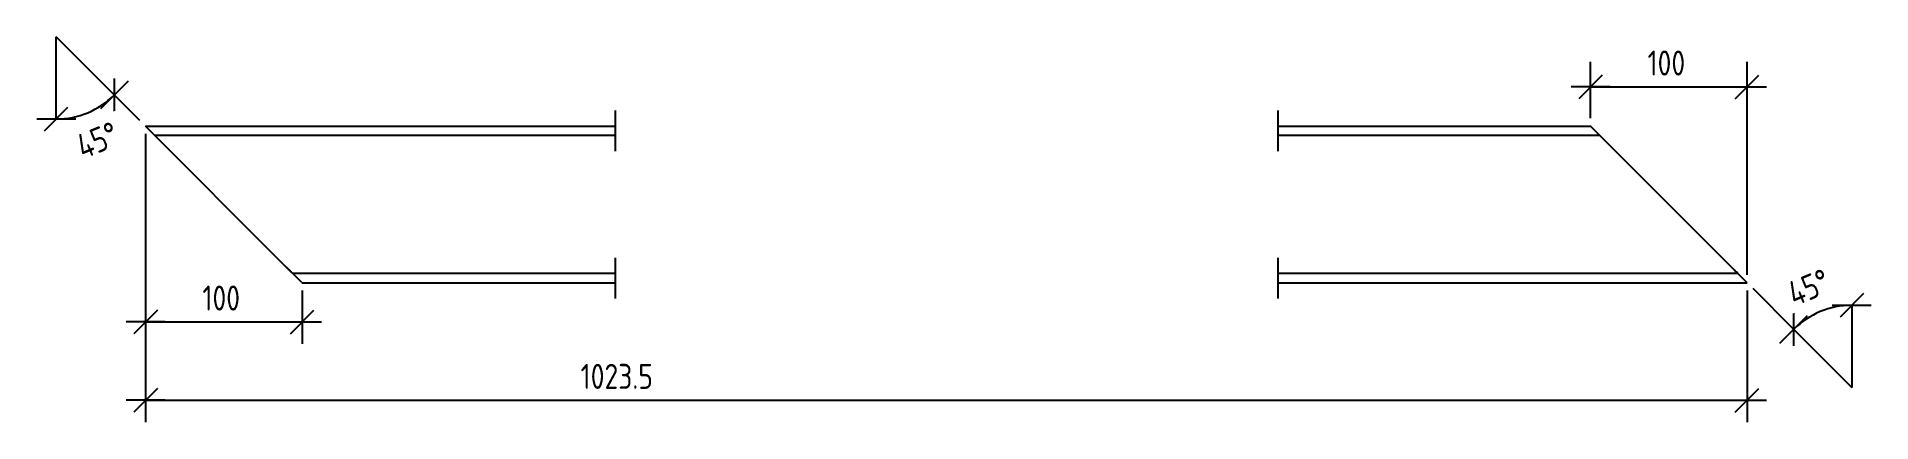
# Model space of a CAD drawing. Header units: millimetres. Extents: x 15 to 1187, y 15 to 261.
import ezdxf

# ---------------------------------------------------------------- set-up
doc = ezdxf.new("R2010")
doc.units = ezdxf.units.MM
doc.layers.add('1', color=7, linetype='Continuous')
doc.layers.add('19', color=7, linetype='Continuous')
doc.styles.add('GOST type A', font='', dxfattribs={"height": 0.2})
doc.styles.get('GOST type A').set_extended_font_data('GOST type A')

msp = doc.modelspace()

# ---------------------------------------------------------------- linework, layer by layer
at = {"layer": '1'}
for p, q in [((384.6, 214), (384.6, 188)), ((808.1, 214), (808.1, 188)), ((172.6, 116), (84.6, 204)), ((84.6, 204), (384.6, 204)), ((808, 204), (1008, 204)), ((1108, 104), (1008, 204)), ((384.6, 198), (90.6, 198)), ((1014, 198), (808, 198)), ((384.6, 120), (384.6, 94)), ((808.1, 120), (808.1, 94)), ((184, 104.6), (172.6, 116)), ((172.6, 116), (176.1, 112.5)), ((176.3, 112.3), (176.1, 112.5)), ((176.8, 111.8), (176.3, 112.3)), ((177.4, 111.1), (176.8, 111.8)), ((177.9, 110.7), (177.4, 111.1)), ((178, 110.6), (177.9, 110.7)), ((178.3, 110.3), (178, 110.6)), ((178.5, 110.1), (178.3, 110.3)), ((178.6, 110), (178.5, 110.1)), ((384.6, 110), (178.6, 110)), ((178.6, 110), (183.3, 105.3)), ((1102, 110), (808, 110)), ((1099.8, 112.3), (1099.6, 112.5)), ((1100.3, 111.8), (1099.8, 112.3)), ((1100.9, 111.1), (1100.3, 111.8)), ((1101.4, 110.7), (1100.9, 111.1)), ((1101.5, 110.6), (1101.4, 110.7)), ((1101.7, 110.3), (1101.5, 110.6)), ((1102, 110.1), (1101.7, 110.3)), ((1102, 110), (1102, 110.1)), ((184.4, 104.1), (184, 104.6)), ((184.4, 104.1), (184.6, 104)), ((184.6, 104), (384.6, 104)), ((808, 104), (1108, 104))]:
    msp.add_line(p, q, dxfattribs=at)
at = {"layer": '19'}
for p, q in [((64.6, 223.9), (27.5, 261.1)), ((27.5, 208.6), (27.5, 261.1)), ((64.6, 234.5), (64.6, 213.3)), ((1015.5, 236.5), (1000.5, 221.5)), ((1008, 209), (1008, 245)), ((1100.5, 221.5), (1115.5, 236.5)), ((1108, 109), (1108, 245)), ((73.5, 232.8), (55.8, 215.1)), ((81, 207.5), (64.6, 223.9)), ((1020.5, 229), (995.5, 229)), ((1008, 229), (1000.5, 229)), ((1008, 229), (1108, 229)), ((1095.5, 229), (1120.5, 229)), ((1108, 229), (1115.5, 229)), ((20, 201.1), (35, 216.1)), ((15, 208.6), (40, 208.6)), ((84.6, 199), (84.6, 15)), ((84.6, 199), (84.6, 65)), ((184.6, 99), (184.6, 65)), ((1108, 99), (1108, 15)), ((1111.6, 100.5), (1137.8, 74.3)), ((1182.4, 97.1), (1167.4, 82.1)), ((92.1, 86.5), (77.1, 71.5)), ((177.1, 71.5), (192.1, 86.5)), ((1128.9, 65.4), (1146.6, 83.1)), ((1137.8, 63.7), (1137.8, 84.9)), ((1187.4, 89.6), (1162.4, 89.6)), ((1174.9, 89.6), (1174.9, 37.1)), ((97.1, 79), (72.1, 79)), ((84.6, 79), (77.1, 79)), ((84.6, 79), (184.6, 79)), ((172.1, 79), (197.1, 79)), ((184.6, 79), (192.1, 79)), ((1137.8, 74.3), (1174.9, 37.1)), ((92.1, 36.5), (77.1, 21.5)), ((1100.5, 21.5), (1115.5, 36.5)), ((97.1, 29), (72.1, 29)), ((84.6, 29), (77.1, 29)), ((84.6, 29), (1108, 29)), ((1095.5, 29), (1120.5, 29)), ((1108, 29), (1115.5, 29))]:
    msp.add_line(p, q, dxfattribs=at)
for centre, start, end in [((27.5, 261.1), 270, 315), ((1174.9, 37.1), 90, 135)]:
    msp.add_arc(centre, 52.5, start, end, dxfattribs=at)

# ---------------------------------------------------------------- next in the draw order: wipeouts: each hides what was drawn before it
for points in [[(1075.2, 232.8), (1075.2, 257.3), (1040.9, 257.3), (1040.9, 232.8)], [(75.4, 191.5), (66, 214.1), (33.5, 200.6), (42.8, 178)], [(1168.9, 97.6), (1159.5, 120.2), (1127, 106.7), (1136.4, 84.1)], [(151.7, 82.8), (151.7, 107.3), (117.4, 107.3), (117.4, 82.8)], [(833.5, 32.8), (833.5, 57.3), (359.1, 57.3), (359.1, 32.8)]]:
    msp.add_wipeout(points).dxf.layer = '19'

# ---------------------------------------------------------------- next in the draw order: texts
at = {"layer": '19', "style": 'GOST type A'}
for s, p in [('100', (1044.4, 236.3)), ('100', (120.9, 86.3)), ('1023.5', (362.6, 36.3))]:
    msp.add_text(s, height=15.95, dxfattribs=at).set_placement(p)
for p in [(44.7, 182.6), (1138.3, 88.7)]:
    msp.add_text('45°', height=15.95, rotation=22.5001, dxfattribs=at).set_placement(p)

doc.saveas('drawing.dxf')
